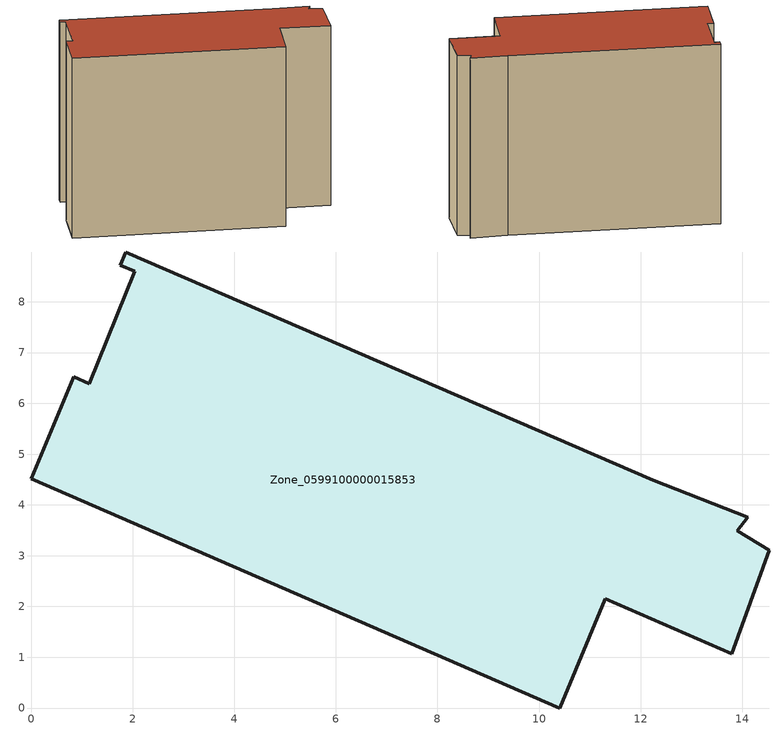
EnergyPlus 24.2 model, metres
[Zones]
Zone_0599100000015853
 floor ground (C_G): 12.25,4.48 14.11,3.76 13.9,3.49 14.53,3.11 13.8,1.07 11.31,2.15 10.41,0 0,4.51 0.84,6.52 1.14,6.39 2.04,8.6 1.75,8.72 1.86,8.98 z0
 wall outside (C_F): 0.84,6.52 0,4.51 10.41,0 11.31,2.15 13.8,1.07 14.53,3.11 13.9,3.49 14.11,3.76 12.25,4.48 1.86,8.98 1.75,8.72 2.04,8.6 1.14,6.39 0.84,6.52 z0:10.43
 roof outside (C_R): 1.75,8.72 2.04,8.6 1.14,6.39 0.84,6.52 0,4.51 10.41,0 11.31,2.15 13.8,1.07 14.53,3.11 13.9,3.49 14.11,3.76 12.25,4.48 1.86,8.98 z10.43
[BUILDING]
Pand.0599100000015853: North Axis=0; Terrain=City; Loads Convergence Tolerance Value=0.04; Temperature Convergence Tolerance Value=0.4; Solar Distribution=FullExterior; Maximum Number of Warmup Days=25; Minimum Number of Warmup Days=1
[Site:Location]
Rotterdam.The.Hague.AP_ZH_NLD Design_Conditions: Latitude=51.96; Longitude=4.45; Time Zone=1; Elevation=-4.5
[SITE:GROUNDTEMPERATURE:BUILDINGSURFACE]
18, 18, 18, 18, 18, 18, 18, 18, 18, 18, 18, 18
[MATERIAL] Thermal Absorptance=0.9; Solar Absorptance=0.7; Visible Absorptance=0.7
Name | Roughness | Thickness | Conductivity | Density | Specific Heat
G.TI.1946 | MediumSmooth | 0.15 | 1 | 540 | 1210
F.TI.1946 | Rough | 0.3 | 0.857143 | 1920 | 840
R.TI.1946 | MediumRough | 0.2 | 0.1 | 1500 | 1000
[CONSTRUCTION]
C_G: G.TI.1946
C_F: F.TI.1946
C_R: R.TI.1946
[ZONE]
Zone_0599100000015853: Type=1; Multiplier=1; Ceiling Height=Autocalculate; Volume=Autocalculate; Floor Area=autocalculate; Part of Total Floor Area=Yes
[ZONEINFILTRATION:DESIGNFLOWRATE]
Infil_Zone_0599100000015853: Zone or ZoneList or Space or SpaceList=Zone_0599100000015853; Schedule=AlwaysOn; Design Flow Rate Calculation Method=Flow/Area; Flow Rate per Floor Area=0.003; Constant Term Coefficient=1; Temperature Term Coefficient=0; Velocity Term Coefficient=0; Velocity Squared Term Coefficient=0
[HVACTEMPLATE:ZONE:IDEALLOADSAIRSYSTEM]
Zone_0599100000015853: Maximum Heating Supply Air Temperature=50; Minimum Cooling Supply Air Temperature=13; Maximum Heating Supply Air Humidity Ratio=0.0156; Minimum Cooling Supply Air Humidity Ratio=0.0077; Heating Limit=NoLimit; Cooling Limit=NoLimit; Dehumidification Control Type=ConstantSensibleHeatRatio; Cooling Sensible Heat Ratio=0.7; Dehumidification Setpoint=60; Humidification Control Type=None; Humidification Setpoint=30; Outdoor Air Method=None; Outdoor Air Flow Rate per Person=0.00944; Outdoor Air Flow Rate per Zone Floor Area=0; Outdoor Air Flow Rate per Zone=0; Demand Controlled Ventilation Type=None; Outdoor Air Economizer Type=NoEconomizer; Heat Recovery Type=None; Sensible Heat Recovery Effectiveness=0.7; Latent Heat Recovery Effectiveness=0.65
[ZONECONTROL:THERMOSTAT]
ThermostatControl_Zone_0599100000015853: Zone or ZoneList=Zone_0599100000015853; Control Type Schedule=DualSetpointControlType; Control 1=Thermostat_Zone_0599100000015853; Temperature Difference Between Cutout And Setpoint=0
[THERMOSTATSETPOINT:DUALSETPOINT]
Thermostat_Zone_0599100000015853: Heating Setpoint Temperature Schedule=HeatingSetpoint_Zone_0599100000015853; Cooling Setpoint Temperature Schedule=CoolingSetpoint_Zone_0599100000015853
[SCHEDULE:COMPACT]
HeatingSetpoint_Zone_0599100000015853: Through: 12/31, For: AllDays, Until: 24:00, 21
CoolingSetpoint_Zone_0599100000015853: Through: 12/31, For: AllDays, Until: 24:00, 24
DualSetpointControlType: Through: 12/31, For: AllDays, Until: 24:00, 4
AlwaysOn: Through: 12/31, For: AllDays, Until: 24:00, 1
